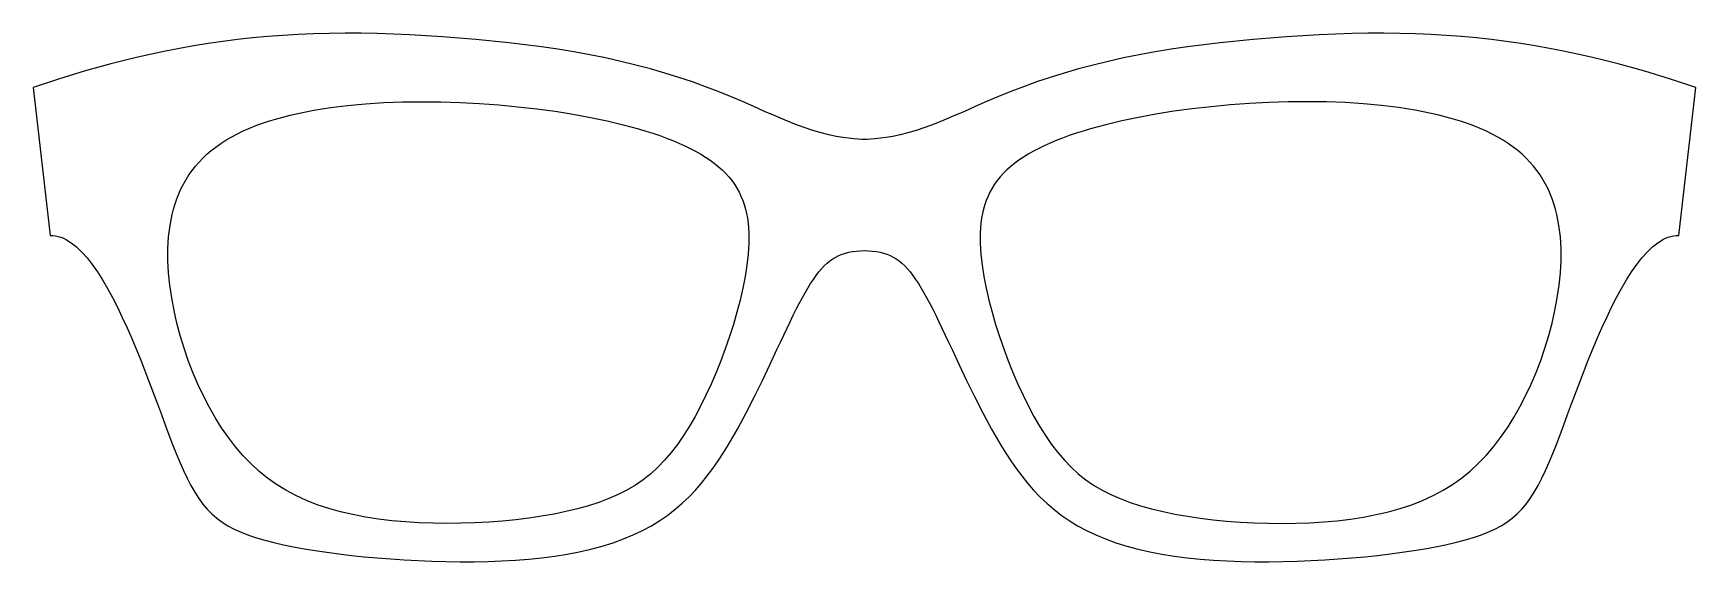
# Model space of a CAD drawing. Extents: x 0 to 151, y 0 to 48.
import ezdxf

# ---------------------------------------------------------------- set-up
doc = ezdxf.new("R2010")
doc.units = 0

msp = doc.modelspace()

# ---------------------------------------------------------------- linework, layer by layer
at = {"layer": 'LENS', "color": 7}
for points in [[(14.719613, 35.879331), (14.719613, 35.879331), (15.04637, 36.252817), (15.3954, 36.613851), (15.766893, 36.962333), (16.160992, 37.298184), (16.577793, 37.621348), (17.017336, 37.931794), (17.479616, 38.229508), (17.964567, 38.514496), (18.472067, 38.786778), (19.001939, 39.046395), (19.553949, 39.293394), (20.127795, 39.527836), (20.72312, 39.749789), (21.339498, 39.959328), (21.976439, 40.15654), (22.633394, 40.34151), (23.309758, 40.514336), (24.004862, 40.675115), (24.718001, 40.823956), (25.448409, 40.960971), (26.957783, 41.199995), (28.526091, 41.393217), (30.145908, 41.541757), (31.809386, 41.646833), (33.508356, 41.709764), (35.234384, 41.731923), (36.978851, 41.714709), (38.732997, 41.659515), (40.487992, 41.567691), (42.234988, 41.440511), (43.965197, 41.27914), (45.669929, 41.084634), (47.340654, 40.857963), (48.96907, 40.600008), (50.547141, 40.311581), (52.067168, 39.993443), (53.521834, 39.646305), (54.2225, 39.462066), (54.904307, 39.270806), (55.566489, 39.072581), (56.208336, 38.867431), (56.829177, 38.655378), (57.428397, 38.436428), (58.005434, 38.210556), (58.559788, 37.977723), (59.091026, 37.73785), (59.598774, 37.490832), (60.082741, 37.236539), (60.5427, 36.974792), (60.9785, 36.705394), (61.390062, 36.428113), (61.777366, 36.142708), (62.140472, 35.848917), (62.479485, 35.546473), (62.794579, 35.235106), (63.085986, 34.914548), (63.353987, 34.584544), (63.59892, 34.244846), (63.821164, 33.895234), (64.021155, 33.535507), (64.199362, 33.165501), (64.356299, 32.785083), (64.49252, 32.394159), (64.608603, 31.992676), (64.705157, 31.58062), (64.782807, 31.15802), (64.842201, 30.724955), (64.908844, 29.827969), (64.910381, 28.891226), (64.852054, 27.917142), (64.738905, 26.909012), (64.575673, 25.871011), (64.366779, 24.808067), (64.116357, 23.725714), (63.82825, 22.629922), (63.506048, 21.526966), (63.153087, 20.423247), (62.77246, 19.325177), (62.366995, 18.239059), (61.939196, 17.17104), (61.491201, 16.12703), (61.024728, 15.112648), (60.541018, 14.133149), (60.0408, 13.193355), (59.524233, 12.297562), (58.990892, 11.449422), (58.439726, 10.651816), (57.869028, 9.906718), (57.27641, 9.215072), (56.658778, 8.57667), (56.012378, 7.990124), (55.333043, 7.453055), (54.61652, 6.962399), (53.858797, 6.514703), (53.056425, 6.106428), (52.206854, 5.734231), (51.308711, 5.395258), (50.361872, 5.087212), (49.367323, 4.808323), (48.327025, 4.557273), (47.243767, 4.333132), (46.121003, 4.135287), (44.96273, 3.963385), (43.773361, 3.817288), (42.55765, 3.697043), (41.320655, 3.602904), (40.067678, 3.535314), (38.804214, 3.494904), (37.535896, 3.482487), (36.26844, 3.499066), (35.007562, 3.545794), (33.758892, 3.623986), (32.527866, 3.735071), (31.319653, 3.880587), (30.139044, 4.062159), (28.990371, 4.281475), (27.877415, 4.540263), (26.803335, 4.840271), (25.770602, 5.183232), (24.780916, 5.570835), (23.835143, 6.004714), (22.933238, 6.486398), (22.074258, 7.017289), (21.256538, 7.59856), (20.477944, 8.231067), (19.736146, 8.915246), (19.02886, 9.651023), (18.354126, 10.437694), (17.710523, 11.273861), (17.097251, 12.157425), (16.514084, 13.085662), (15.96129, 14.055314), (15.43958, 15.06266), (14.950025, 16.103612), (14.494, 17.173792), (14.073128, 18.268597), (13.689253, 19.383245), (13.344419, 20.512792), (13.040858, 21.652182), (12.780955, 22.796263), (12.567249, 23.93982), (12.402392, 25.077622), (12.28918, 26.204462), (12.230548, 27.315243), (12.229591, 28.405028), (12.289574, 29.469118), (12.41396, 30.503116), (12.606399, 31.503004), (12.729324, 31.989006), (12.870691, 32.46516), (13.030975, 32.93108), (13.210643, 33.386406), (13.410144, 33.830805), (13.62992, 34.263981), (13.870383, 34.685652), (14.131921, 35.095576), (14.41489, 35.493532), (14.719613, 35.879331)], [(136.081787, 35.879331), (136.081787, 35.879331), (135.75503, 36.252817), (135.406, 36.613851), (135.034507, 36.962333), (134.640408, 37.298184), (134.223607, 37.621348), (133.784064, 37.931794), (133.321784, 38.229508), (132.836833, 38.514496), (132.329333, 38.786778), (131.799461, 39.046395), (131.247451, 39.293394), (130.673605, 39.527836), (130.07828, 39.749789), (129.461902, 39.959328), (128.824961, 40.15654), (128.168006, 40.34151), (127.491642, 40.514336), (126.796538, 40.675115), (126.083399, 40.823956), (125.352991, 40.960971), (123.843617, 41.199995), (122.275309, 41.393217), (120.655492, 41.541757), (118.992014, 41.646833), (117.293044, 41.709764), (115.567016, 41.731923), (113.822549, 41.714709), (112.068403, 41.659515), (110.313408, 41.567691), (108.566412, 41.440511), (106.836203, 41.27914), (105.131471, 41.084634), (103.460746, 40.857963), (101.83233, 40.600008), (100.254259, 40.311581), (98.734232, 39.993443), (97.279566, 39.646305), (96.5789, 39.462066), (95.897093, 39.270806), (95.234911, 39.072581), (94.593064, 38.867431), (93.972223, 38.655378), (93.373003, 38.436428), (92.795966, 38.210556), (92.241612, 37.977723), (91.710374, 37.73785), (91.202626, 37.490832), (90.718659, 37.236539), (90.2587, 36.974792), (89.8229, 36.705394), (89.411338, 36.428113), (89.024034, 36.142708), (88.660928, 35.848917), (88.321915, 35.546473), (88.006821, 35.235106), (87.715414, 34.914548), (87.447413, 34.584544), (87.20248, 34.244846), (86.980236, 33.895234), (86.780245, 33.535507), (86.602038, 33.165501), (86.445101, 32.785083), (86.30888, 32.394159), (86.192797, 31.992676), (86.096243, 31.58062), (86.018593, 31.15802), (85.959199, 30.724955), (85.892556, 29.827969), (85.891019, 28.891226), (85.949346, 27.917142), (86.062495, 26.909012), (86.225727, 25.871011), (86.434621, 24.808067), (86.685043, 23.725714), (86.97315, 22.629922), (87.295352, 21.526966), (87.648313, 20.423247), (88.02894, 19.325177), (88.434405, 18.239059), (88.862204, 17.17104), (89.310199, 16.12703), (89.776672, 15.112648), (90.260382, 14.133149), (90.7606, 13.193355), (91.277167, 12.297562), (91.810508, 11.449422), (92.361674, 10.651816), (92.932372, 9.906718), (93.52499, 9.215072), (94.142622, 8.57667), (94.789022, 7.990124), (95.468357, 7.453055), (96.18488, 6.962399), (96.942603, 6.514703), (97.744975, 6.106428), (98.594546, 5.734231), (99.492689, 5.395258), (100.439528, 5.087212), (101.434077, 4.808323), (102.474375, 4.557273), (103.557633, 4.333132), (104.680397, 4.135287), (105.83867, 3.963385), (107.028039, 3.817288), (108.24375, 3.697043), (109.480745, 3.602904), (110.733722, 3.535314), (111.997186, 3.494904), (113.265504, 3.482487), (114.53296, 3.499066), (115.793838, 3.545794), (117.042508, 3.623986), (118.273534, 3.735071), (119.481747, 3.880587), (120.662356, 4.062159), (121.811029, 4.281475), (122.923985, 4.540263), (123.998065, 4.840271), (125.030798, 5.183232), (126.020484, 5.570835), (126.966257, 6.004714), (127.868162, 6.486398), (128.727142, 7.017289), (129.544862, 7.59856), (130.323456, 8.231067), (131.065254, 8.915246), (131.77254, 9.651023), (132.447274, 10.437694), (133.090877, 11.273861), (133.704149, 12.157425), (134.287316, 13.085662), (134.84011, 14.055314), (135.36182, 15.06266), (135.851375, 16.103612), (136.3074, 17.173792), (136.728272, 18.268597), (137.112147, 19.383245), (137.456981, 20.512792), (137.760542, 21.652182), (138.020445, 22.796263), (138.234151, 23.93982), (138.399008, 25.077622), (138.51222, 26.204462), (138.570852, 27.315243), (138.571809, 28.405028), (138.511826, 29.469118), (138.38744, 30.503116), (138.195001, 31.503004), (138.072076, 31.989006), (137.930709, 32.46516), (137.770425, 32.93108), (137.590757, 33.386406), (137.391256, 33.830805), (137.17148, 34.263981), (136.931017, 34.685652), (136.669479, 35.095576), (136.38651, 35.493532), (136.081787, 35.879331)]]:
    msp.add_lwpolyline(points, dxfattribs=at)
at = {"layer": 'OUTLINE', "color": 7}
msp.add_lwpolyline([(0.009986, 43.010478), (1.542141, 29.597721), (1.542141, 29.597721), (1.781901, 29.590336), (2.021711, 29.560983), (2.261556, 29.509731), (2.501413, 29.436709), (2.74125, 29.342089), (2.981023, 29.226093), (3.22068, 29.088981), (3.460167, 28.931062), (3.699416, 28.75268), (3.938361, 28.554221), (4.415026, 28.098797), (4.889513, 27.568575), (5.361111, 26.967845), (5.829076, 26.30135), (6.292644, 25.574228), (6.75104, 24.791978), (7.203492, 23.960402), (7.649257, 23.085555), (8.087615, 22.173707), (8.517906, 21.231276), (8.939541, 20.264775), (9.75503, 18.28571), (10.531896, 16.2881), (11.270789, 14.321058), (11.627101, 13.363273), (11.975665, 12.429655), (12.317509, 11.52504), (12.653863, 10.653874), (12.986174, 9.820197), (13.31614, 9.02757), (13.64575, 8.278961), (13.977378, 7.576644), (14.313819, 6.922079), (14.658383, 6.315798), (15.01494, 5.757298), (15.387923, 5.245004), (15.782178, 4.776433), (16.202736, 4.348425), (16.654582, 3.957387), (17.142444, 3.599539), (17.670563, 3.271135), (18.242483, 2.968704), (18.860985, 2.689138), (19.528102, 2.429695), (20.245159, 2.188009), (21.012809, 1.962066), (21.831075, 1.750204), (22.699373, 1.551113), (23.616563, 1.363815), (24.580984, 1.18764), (25.590506, 1.022198), (26.642562, 0.867367), (27.734202, 0.723246), (28.86213, 0.590142), (30.022747, 0.468537), (31.212198, 0.359082), (32.426404, 0.262562), (33.661097, 0.179901), (36.174177, 0.060389), (38.715055, 0.009933), (39.984366, 0.013836), (41.246805, 0.038968), (42.497875, 0.086694), (43.7332, 0.158367), (44.948559, 0.255307), (46.139932, 0.378786), (47.303539, 0.529992), (48.43588, 0.710038), (49.533775, 0.919924), (50.594417, 1.160528), (51.615403, 1.432588), (52.594778, 1.736686), (53.531081, 2.073223), (54.42338, 2.442401), (55.271294, 2.844202), (56.075052, 3.278361), (56.835519, 3.744355), (57.55423, 4.241361), (58.233356, 4.768278), (58.875558, 5.323736), (59.483818, 5.906144), (60.061265, 6.513727), (60.610992, 7.144551), (61.13589, 7.796582), (61.638492, 8.467688), (62.120975, 9.155692), (62.585175, 9.858347), (63.032659, 10.573364), (63.882688, 12.031129), (64.679971, 13.509966), (65.431702, 14.990607), (66.143576, 16.453957), (66.819839, 17.881528), (67.463414, 19.25587), (67.773598, 19.917986), (68.076339, 20.560872), (68.371849, 21.182777), (68.660353, 21.782063), (68.942113, 22.357232), (69.217435, 22.906933), (69.486698, 23.429987), (69.750355, 23.9254), (70.008961, 24.392389), (70.263175, 24.830382), (70.513791, 25.239052), (70.761708, 25.618281), (71.007953, 25.968174), (71.25365, 26.289039), (71.500032, 26.581377), (71.748433, 26.845872), (72.000269, 27.083378), (72.25702, 27.294888), (72.520206, 27.481496), (72.791332, 27.644363), (73.071875, 27.784663), (73.363236, 27.903561), (73.666716, 28.002166), (73.98348, 28.081496), (74.314534, 28.142451), (74.660712, 28.185784), (75.022635, 28.212073), (75.4007, 28.221688), (75.4007, 28.221688), (75.778765, 28.212073), (76.140688, 28.185784), (76.486866, 28.142451), (76.81792, 28.081496), (77.134684, 28.002166), (77.438164, 27.903561), (77.729525, 27.784663), (78.010068, 27.644363), (78.281194, 27.481496), (78.54438, 27.294888), (78.801131, 27.083378), (79.052967, 26.845872), (79.301368, 26.581377), (79.54775, 26.289039), (79.793447, 25.968174), (80.039692, 25.618281), (80.287609, 25.239052), (80.538225, 24.830382), (80.792439, 24.392389), (81.051045, 23.9254), (81.314702, 23.429987), (81.583965, 22.906933), (81.859287, 22.357232), (82.141047, 21.782063), (82.429551, 21.182777), (82.725061, 20.560872), (83.027802, 19.917986), (83.337986, 19.25587), (83.981561, 17.881528), (84.657824, 16.453957), (85.369698, 14.990607), (86.121429, 13.509966), (86.918712, 12.031129), (87.768741, 10.573364), (88.216225, 9.858347), (88.680425, 9.155692), (89.162908, 8.467688), (89.66551, 7.796582), (90.190408, 7.144551), (90.740135, 6.513727), (91.317582, 5.906144), (91.925842, 5.323736), (92.568044, 4.768278), (93.24717, 4.241361), (93.965881, 3.744355), (94.726348, 3.278361), (95.530106, 2.844202), (96.37802, 2.442401), (97.270319, 2.073223), (98.206622, 1.736686), (99.185997, 1.432588), (100.206983, 1.160528), (101.267625, 0.919924), (102.36552, 0.710038), (103.497861, 0.529992), (104.661468, 0.378786), (105.852841, 0.255307), (107.0682, 0.158367), (108.303525, 0.086694), (109.554595, 0.038968), (110.817034, 0.013836), (112.086345, 0.009933), (114.627223, 0.060389), (117.140303, 0.179901), (118.374996, 0.262562), (119.589202, 0.359082), (120.778653, 0.468537), (121.93927, 0.590142), (123.067198, 0.723246), (124.158838, 0.867367), (125.210894, 1.022198), (126.220416, 1.18764), (127.184837, 1.363815), (128.102027, 1.551113), (128.970325, 1.750204), (129.788591, 1.962066), (130.556241, 2.188009), (131.273298, 2.429695), (131.940415, 2.689138), (132.558917, 2.968704), (133.130837, 3.271135), (133.658956, 3.599539), (134.146818, 3.957387), (134.598664, 4.348425), (135.019222, 4.776433), (135.413477, 5.245004), (135.78646, 5.757298), (136.143017, 6.315798), (136.487581, 6.922079), (136.824022, 7.576644), (137.15565, 8.278961), (137.48526, 9.02757), (137.815226, 9.820197), (138.147537, 10.653874), (138.483891, 11.52504), (138.825735, 12.429655), (139.174299, 13.363273), (139.530611, 14.321058), (140.269504, 16.2881), (141.04637, 18.28571), (141.861859, 20.264775), (142.283494, 21.231276), (142.713785, 22.173707), (143.152143, 23.085555), (143.597908, 23.960402), (144.05036, 24.791978), (144.508756, 25.574228), (144.972324, 26.30135), (145.440289, 26.967845), (145.911887, 27.568575), (146.386374, 28.098797), (146.863039, 28.554221), (147.101984, 28.75268), (147.341233, 28.931062), (147.58072, 29.088981), (147.820377, 29.226093), (148.06015, 29.342089), (148.299987, 29.436709), (148.539844, 29.509731), (148.779689, 29.560983), (149.019499, 29.590336), (149.259259, 29.597721), (150.791414, 43.010478), (150.791414, 43.010478), (148.504358, 43.778668), (146.163101, 44.497548), (143.766762, 45.163752), (142.547558, 45.475616), (141.314106, 45.772391), (140.066243, 46.053304), (138.803809, 46.317546), (137.526664, 46.564293), (136.234692, 46.792732), (134.927803, 47.002078), (133.605944, 47.19162), (132.269093, 47.360733), (130.917294, 47.508868), (129.550651, 47.635561), (128.169353, 47.740418), (126.773688, 47.823124), (125.364032, 47.883515), (123.940846, 47.921636), (122.504684, 47.937839), (121.056174, 47.93282), (119.59607, 47.907573), (118.125285, 47.863216), (116.644964, 47.800846), (113.661675, 47.625419), (110.660973, 47.385088), (107.66171, 47.078669), (106.16942, 46.898999), (104.685966, 46.700387), (103.214448, 46.481746), (101.758014, 46.24201), (100.319831, 45.980226), (98.903002, 45.695686), (97.510512, 45.388024), (96.145171, 45.057321), (94.809593, 44.704129), (93.506223, 44.32943), (92.23736, 43.934585), (91.00517, 43.521311), (89.811615, 43.091806), (88.658293, 42.649079), (87.546219, 42.197348), (86.475644, 41.742401), (85.446017, 41.291668), (84.45627, 40.853627), (83.505261, 40.436985), (82.592174, 40.049826), (81.716905, 39.698883), (80.880243, 39.389117), (80.08393, 39.123489), (79.330747, 38.902758), (78.624535, 38.725316), (77.970007, 38.587492), (77.372349, 38.484241), (76.836785, 38.409901), (76.368177, 38.358916), (75.970659, 38.326414), (75.647458, 38.308515), (75.4007, 38.302583), (75.4007, 38.302583), (75.153942, 38.308515), (74.830741, 38.326414), (74.433223, 38.358916), (73.964615, 38.409901), (73.429051, 38.484241), (72.831393, 38.587492), (72.176865, 38.725316), (71.470653, 38.902758), (70.71747, 39.123489), (69.921157, 39.389117), (69.084495, 39.698883), (68.209226, 40.049826), (67.296139, 40.436985), (66.34513, 40.853627), (65.355383, 41.291668), (64.325756, 41.742401), (63.255181, 42.197348), (62.143107, 42.649079), (60.989785, 43.091806), (59.79623, 43.521311), (58.56404, 43.934585), (57.295177, 44.32943), (55.991807, 44.704129), (54.656229, 45.057321), (53.290888, 45.388024), (51.898398, 45.695686), (50.481569, 45.980226), (49.043386, 46.24201), (47.586952, 46.481746), (46.115434, 46.700387), (44.63198, 46.898999), (43.13969, 47.078669), (40.140427, 47.385088), (37.139725, 47.625419), (34.156436, 47.800846), (32.676115, 47.863216), (31.20533, 47.907573), (29.745226, 47.93282), (28.296716, 47.937839), (26.860554, 47.921636), (25.437368, 47.883515), (24.027712, 47.823124), (22.632047, 47.740418), (21.250749, 47.635561), (19.884106, 47.508868), (18.532307, 47.360733), (17.195456, 47.19162), (15.873597, 47.002078), (14.566708, 46.792732), (13.274736, 46.564293), (11.997591, 46.317546), (10.735157, 46.053304), (9.487294, 45.772391), (8.253842, 45.475616), (7.034638, 45.163752), (4.638299, 44.497548), (2.297042, 43.778668), (0.009986, 43.010478), (0.009986, 43.010478)], close=True, dxfattribs=at)

doc.saveas('drawing.dxf')
